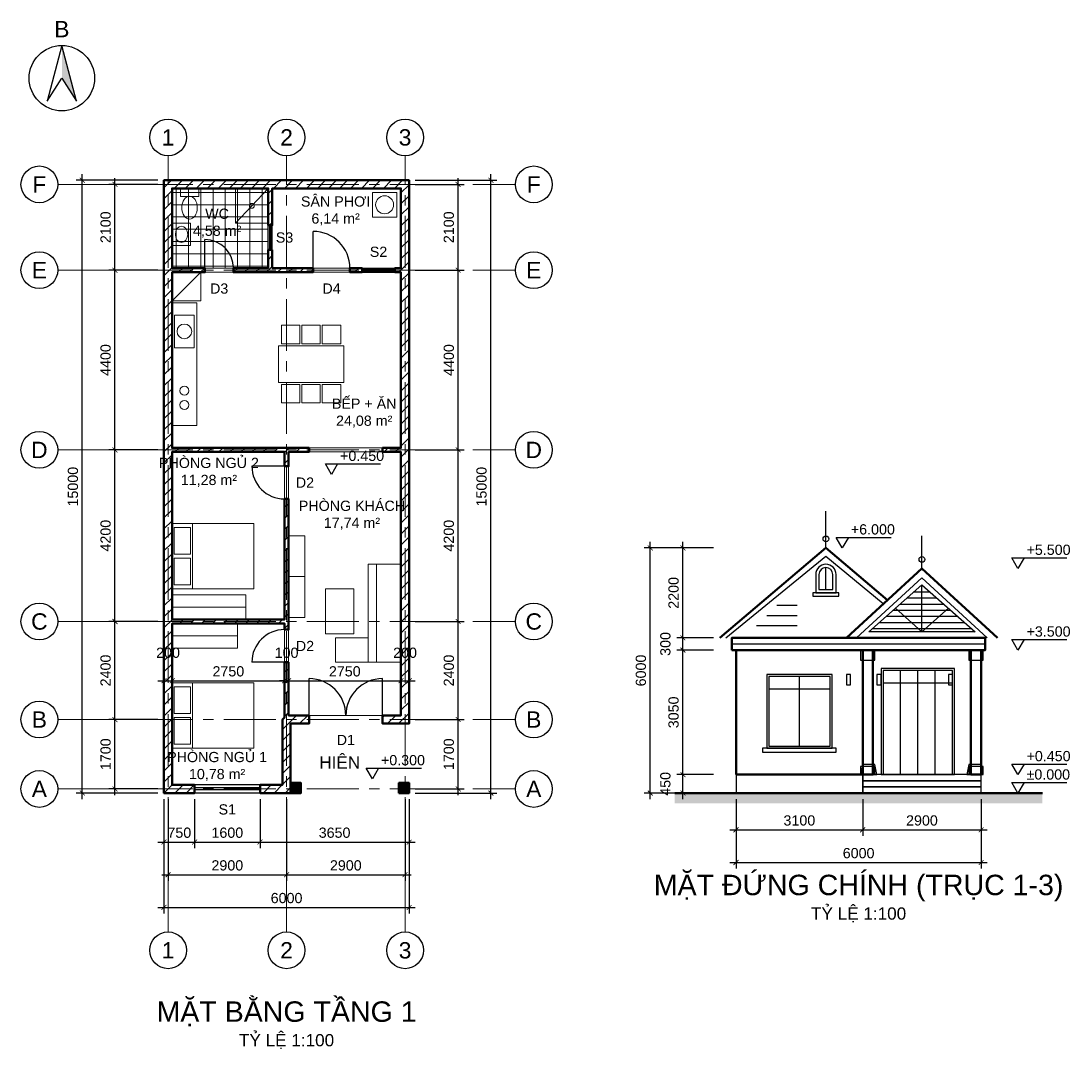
# Model space of a CAD drawing. Header units: millimetres. Extents: x -3500 to 22174, y -6266 to 18900.
import ezdxf
from ezdxf.enums import TextEntityAlignment as Align

# ---------------------------------------------------------------- set-up
doc = ezdxf.new("R2010")
doc.units = ezdxf.units.MM
doc.header["$LTSCALE"] = 40
doc.linetypes.add('CENTER', pattern=[50.8, 31.75, -6.35, 6.35, -6.35])
doc.linetypes.add('HIDDEN', pattern=[9.525, 6.35, -3.175])
for name, color, linetype, lineweight in [('A-ANNO-DIMS', 1, 'Continuous', 18), ('A-ANNO-ROOM', 7, 'Continuous', 25), ('A-ANNO-SYMB', 7, 'Continuous', 25), ('A-ANNO-TEXT', 7, 'Continuous', 18), ('A-DOOR', 3, 'Continuous', 25), ('A-ELEV', 7, 'Continuous', 25), ('A-ELEV-OTLN', 7, 'Continuous', 50), ('A-FLOR-FIXT', 5, 'Continuous', 18), ('A-FLOR-PATT', 8, 'Continuous', 9), ('A-FURN', 8, 'Continuous', 18), ('A-GLAZ', 4, 'Continuous', 25), ('A-OPEN', 8, 'HIDDEN', 18), ('A-SECT-PATT', 8, 'Continuous', 9), ('A-WALL', 7, 'Continuous', 50), ('A-WALL-PATT', 8, 'Continuous', 9), ('S-COLS', 7, 'Continuous', 50), ('S-COLS-PATT', 8, 'Continuous', 9), ('S-GRID', 1, 'CENTER', 18), ('S-GRID-IDEN', 7, 'Continuous', 25)]:
    doc.layers.add(name, color=color, linetype=linetype, lineweight=lineweight)
doc.layers.add('A-AREA', color=30, linetype='Continuous', lineweight=9, plot=False)
doc.styles.add('MCP-ARIAL', font='arial.ttf')
doc.dimstyles.new('MCP-1-100', dxfattribs={"dimscale": 100, "dimtxt": 2.5, "dimasz": 1.2, "dimexe": 1.5, "dimexo": 1.5, "dimgap": 1, "dimtad": 1, "dimdec": 0, "dimdsep": 46, "dimtxsty": 'MCP-ARIAL', "dimblk": 'ARCHTICK', "dimblk1": 'ARCHTICK', "dimblk2": 'ARCHTICK', "dimcen": 0.09, "dimdle": 1.5, "dimclrd": 256, "dimclre": 256, "dimclrt": 256, "dimadec": 0, "dimazin": 0, "dimtfac": 1, "dimtdec": 4, "dimtmove": 2, "dimatfit": 3, "dimfxl": 1, "dimtolj": 1, "dimtzin": 0, "dimarcsym": 0})

# ---------------------------------------------------------------- blocks, each defined once
blk = doc.blocks.new('_ArchTick')
at = {"color": 0, "linetype": 'ByBlock', "const_width": 0.15}
blk.add_lwpolyline([(-0.5, -0.5), (0.5, 0.5)], dxfattribs=at)
blk = doc.blocks.new('*D2')
at = {"layer": 'A-ANNO-DIMS', "lineweight": -2, "transparency": 16777216}
for p, q in [((0, -150), (0, -1350)), ((750, -150), (750, -1350)), ((-150, -1200), (900, -1200))]:
    blk.add_line(p, q, dxfattribs=at)
at = {"layer": 'Defpoints', "color": 0, "transparency": 16777216}
for p in [(0, 0), (750, 0), (750, -1200)]:
    blk.add_point(p, dxfattribs=at)
at = {"layer": 'A-ANNO-DIMS', "lineweight": -2, "transparency": 16777216, "xscale": 120, "yscale": 120, "zscale": 120, "rotation": 180}
blk.add_blockref('_ArchTick', (0, -1200), dxfattribs=at)
at = {"layer": 'A-ANNO-DIMS', "lineweight": -2, "transparency": 16777216, "xscale": 120, "yscale": 120, "zscale": 120}
blk.add_blockref('_ArchTick', (750, -1200), dxfattribs=at)
at = {"layer": 'A-ANNO-DIMS', "transparency": 16777216, "insert": (375, -972), "char_height": 250, "attachment_point": 5, "style": 'MCP-ARIAL'}
blk.add_mtext('\\A1;750', dxfattribs=at)
blk = doc.blocks.new('*D3')
at = {"layer": 'A-ANNO-DIMS', "lineweight": -2, "transparency": 16777216}
for p, q in [((750, -150), (750, -1350)), ((2350, -150), (2350, -1350)), ((600, -1200), (2500, -1200))]:
    blk.add_line(p, q, dxfattribs=at)
at = {"layer": 'Defpoints', "color": 0, "transparency": 16777216}
for p in [(750, 0), (2350, 0), (2350, -1200)]:
    blk.add_point(p, dxfattribs=at)
at = {"layer": 'A-ANNO-DIMS', "lineweight": -2, "transparency": 16777216, "xscale": 120, "yscale": 120, "zscale": 120, "rotation": 180}
blk.add_blockref('_ArchTick', (750, -1200), dxfattribs=at)
at = {"layer": 'A-ANNO-DIMS', "lineweight": -2, "transparency": 16777216, "xscale": 120, "yscale": 120, "zscale": 120}
blk.add_blockref('_ArchTick', (2350, -1200), dxfattribs=at)
at = {"layer": 'A-ANNO-DIMS', "transparency": 16777216, "insert": (1550, -972), "char_height": 250, "attachment_point": 5, "style": 'MCP-ARIAL'}
blk.add_mtext('\\A1;1600', dxfattribs=at)
blk = doc.blocks.new('*D4')
at = {"layer": 'A-ANNO-DIMS', "lineweight": -2, "transparency": 16777216}
for p, q in [((2350, -150), (2350, -1350)), ((6000, -150), (6000, -1350)), ((2200, -1200), (6150, -1200))]:
    blk.add_line(p, q, dxfattribs=at)
at = {"layer": 'Defpoints', "color": 0, "transparency": 16777216}
for p in [(2350, 0), (6000, 0), (6000, -1200)]:
    blk.add_point(p, dxfattribs=at)
at = {"layer": 'A-ANNO-DIMS', "lineweight": -2, "transparency": 16777216, "xscale": 120, "yscale": 120, "zscale": 120, "rotation": 180}
blk.add_blockref('_ArchTick', (2350, -1200), dxfattribs=at)
at = {"layer": 'A-ANNO-DIMS', "lineweight": -2, "transparency": 16777216, "xscale": 120, "yscale": 120, "zscale": 120}
blk.add_blockref('_ArchTick', (6000, -1200), dxfattribs=at)
at = {"layer": 'A-ANNO-DIMS', "transparency": 16777216, "insert": (4175, -972), "char_height": 250, "attachment_point": 5, "style": 'MCP-ARIAL'}
blk.add_mtext('\\A1;3650', dxfattribs=at)
blk = doc.blocks.new('*D5')
at = {"layer": 'A-ANNO-DIMS', "lineweight": -2, "transparency": 16777216}
for p, q in [((100, -150), (100, -2150)), ((3000, -150), (3000, -2150)), ((-50, -2000), (3150, -2000))]:
    blk.add_line(p, q, dxfattribs=at)
at = {"layer": 'Defpoints', "color": 0, "transparency": 16777216}
for p in [(100, 0), (3000, 0), (3000, -2000)]:
    blk.add_point(p, dxfattribs=at)
at = {"layer": 'A-ANNO-DIMS', "lineweight": -2, "transparency": 16777216, "xscale": 120, "yscale": 120, "zscale": 120, "rotation": 180}
blk.add_blockref('_ArchTick', (100, -2000), dxfattribs=at)
at = {"layer": 'A-ANNO-DIMS', "lineweight": -2, "transparency": 16777216, "xscale": 120, "yscale": 120, "zscale": 120}
blk.add_blockref('_ArchTick', (3000, -2000), dxfattribs=at)
at = {"layer": 'A-ANNO-DIMS', "transparency": 16777216, "insert": (1550, -1772), "char_height": 250, "attachment_point": 5, "style": 'MCP-ARIAL'}
blk.add_mtext('\\A1;2900', dxfattribs=at)
blk = doc.blocks.new('*D6')
at = {"layer": 'A-ANNO-DIMS', "lineweight": -2, "transparency": 16777216}
for p, q in [((3000, -150), (3000, -2150)), ((5900, -150), (5900, -2150)), ((2850, -2000), (6050, -2000))]:
    blk.add_line(p, q, dxfattribs=at)
at = {"layer": 'Defpoints', "color": 0, "transparency": 16777216}
for p in [(3000, 0), (5900, 0), (5900, -2000)]:
    blk.add_point(p, dxfattribs=at)
at = {"layer": 'A-ANNO-DIMS', "lineweight": -2, "transparency": 16777216, "xscale": 120, "yscale": 120, "zscale": 120, "rotation": 180}
blk.add_blockref('_ArchTick', (3000, -2000), dxfattribs=at)
at = {"layer": 'A-ANNO-DIMS', "lineweight": -2, "transparency": 16777216, "xscale": 120, "yscale": 120, "zscale": 120}
blk.add_blockref('_ArchTick', (5900, -2000), dxfattribs=at)
at = {"layer": 'A-ANNO-DIMS', "transparency": 16777216, "insert": (4450, -1772), "char_height": 250, "attachment_point": 5, "style": 'MCP-ARIAL'}
blk.add_mtext('\\A1;2900', dxfattribs=at)
blk = doc.blocks.new('*D7')
at = {"layer": 'A-ANNO-DIMS', "lineweight": -2, "transparency": 16777216}
for p, q in [((0, -150), (0, -2950)), ((6000, -150), (6000, -2950)), ((-150, -2800), (6150, -2800))]:
    blk.add_line(p, q, dxfattribs=at)
at = {"layer": 'Defpoints', "color": 0, "transparency": 16777216}
for p in [(0, 0), (6000, 0), (6000, -2800)]:
    blk.add_point(p, dxfattribs=at)
at = {"layer": 'A-ANNO-DIMS', "lineweight": -2, "transparency": 16777216, "xscale": 120, "yscale": 120, "zscale": 120, "rotation": 180}
blk.add_blockref('_ArchTick', (0, -2800), dxfattribs=at)
at = {"layer": 'A-ANNO-DIMS', "lineweight": -2, "transparency": 16777216, "xscale": 120, "yscale": 120, "zscale": 120}
blk.add_blockref('_ArchTick', (6000, -2800), dxfattribs=at)
at = {"layer": 'A-ANNO-DIMS', "transparency": 16777216, "insert": (3000, -2572), "char_height": 250, "attachment_point": 5, "style": 'MCP-ARIAL'}
blk.add_mtext('\\A1;6000', dxfattribs=at)
blk = doc.blocks.new('*D8')
at = {"layer": 'A-ANNO-DIMS', "lineweight": -2, "transparency": 16777216}
for p, q in [((-150, 1800), (-1350, 1800)), ((-1200, -50), (-1200, 1950)), ((-150, 100), (-1350, 100))]:
    blk.add_line(p, q, dxfattribs=at)
at = {"layer": 'Defpoints', "color": 0, "transparency": 16777216}
for p in [(-1200, 1800), (0, 1800), (0, 100)]:
    blk.add_point(p, dxfattribs=at)
at = {"layer": 'A-ANNO-DIMS', "lineweight": -2, "transparency": 16777216, "xscale": 120, "yscale": 120, "zscale": 120}
for p, rotation in [((-1200, 1800), 90), ((-1200, 100), 270)]:
    blk.add_blockref('_ArchTick', p, dxfattribs=dict(at, rotation=rotation))
at = {"layer": 'A-ANNO-DIMS', "transparency": 16777216, "insert": (-1428, 950), "char_height": 250, "attachment_point": 5, "rotation": 90, "style": 'MCP-ARIAL'}
blk.add_mtext('\\A1;1700', dxfattribs=at)
blk = doc.blocks.new('*D9')
at = {"layer": 'A-ANNO-DIMS', "lineweight": -2, "transparency": 16777216}
for p, q in [((-150, 4200), (-1350, 4200)), ((-1200, 1650), (-1200, 4350)), ((-150, 1800), (-1350, 1800))]:
    blk.add_line(p, q, dxfattribs=at)
at = {"layer": 'Defpoints', "color": 0, "transparency": 16777216}
for p in [(-1200, 4200), (0, 4200), (0, 1800)]:
    blk.add_point(p, dxfattribs=at)
at = {"layer": 'A-ANNO-DIMS', "lineweight": -2, "transparency": 16777216, "xscale": 120, "yscale": 120, "zscale": 120}
for p, rotation in [((-1200, 4200), 90), ((-1200, 1800), 270)]:
    blk.add_blockref('_ArchTick', p, dxfattribs=dict(at, rotation=rotation))
at = {"layer": 'A-ANNO-DIMS', "transparency": 16777216, "insert": (-1428, 3000), "char_height": 250, "attachment_point": 5, "rotation": 90, "style": 'MCP-ARIAL'}
blk.add_mtext('\\A1;2400', dxfattribs=at)
blk = doc.blocks.new('*D10')
at = {"layer": 'A-ANNO-DIMS', "lineweight": -2, "transparency": 16777216}
for p, q in [((-1200, 4050), (-1200, 8550)), ((-150, 8400), (-1350, 8400)), ((-150, 4200), (-1350, 4200))]:
    blk.add_line(p, q, dxfattribs=at)
at = {"layer": 'Defpoints', "color": 0, "transparency": 16777216}
for p in [(-1200, 8400), (0, 8400), (0, 4200)]:
    blk.add_point(p, dxfattribs=at)
at = {"layer": 'A-ANNO-DIMS', "lineweight": -2, "transparency": 16777216, "xscale": 120, "yscale": 120, "zscale": 120}
for p, rotation in [((-1200, 8400), 90), ((-1200, 4200), 270)]:
    blk.add_blockref('_ArchTick', p, dxfattribs=dict(at, rotation=rotation))
at = {"layer": 'A-ANNO-DIMS', "transparency": 16777216, "insert": (-1428, 6300), "char_height": 250, "attachment_point": 5, "rotation": 90, "style": 'MCP-ARIAL'}
blk.add_mtext('\\A1;4200', dxfattribs=at)
blk = doc.blocks.new('*D11')
at = {"layer": 'A-ANNO-DIMS', "lineweight": -2, "transparency": 16777216}
for p, q in [((-1200, 8250), (-1200, 12950)), ((-150, 12800), (-1350, 12800)), ((-150, 8400), (-1350, 8400))]:
    blk.add_line(p, q, dxfattribs=at)
at = {"layer": 'Defpoints', "color": 0, "transparency": 16777216}
for p in [(-1200, 12800), (0, 12800), (0, 8400)]:
    blk.add_point(p, dxfattribs=at)
at = {"layer": 'A-ANNO-DIMS', "lineweight": -2, "transparency": 16777216, "xscale": 120, "yscale": 120, "zscale": 120}
for p, rotation in [((-1200, 12800), 90), ((-1200, 8400), 270)]:
    blk.add_blockref('_ArchTick', p, dxfattribs=dict(at, rotation=rotation))
at = {"layer": 'A-ANNO-DIMS', "transparency": 16777216, "insert": (-1428, 10600), "char_height": 250, "attachment_point": 5, "rotation": 90, "style": 'MCP-ARIAL'}
blk.add_mtext('\\A1;4400', dxfattribs=at)
blk = doc.blocks.new('*D12')
at = {"layer": 'A-ANNO-DIMS', "lineweight": -2, "transparency": 16777216}
for p, q in [((-150, 14900), (-1350, 14900)), ((-1200, 12650), (-1200, 15050)), ((-150, 12800), (-1350, 12800))]:
    blk.add_line(p, q, dxfattribs=at)
at = {"layer": 'Defpoints', "color": 0, "transparency": 16777216}
for p in [(-1200, 14900), (0, 14900), (0, 12800)]:
    blk.add_point(p, dxfattribs=at)
at = {"layer": 'A-ANNO-DIMS', "lineweight": -2, "transparency": 16777216, "xscale": 120, "yscale": 120, "zscale": 120}
for p, rotation in [((-1200, 14900), 90), ((-1200, 12800), 270)]:
    blk.add_blockref('_ArchTick', p, dxfattribs=dict(at, rotation=rotation))
at = {"layer": 'A-ANNO-DIMS', "transparency": 16777216, "insert": (-1428, 13850), "char_height": 250, "attachment_point": 5, "rotation": 90, "style": 'MCP-ARIAL'}
blk.add_mtext('\\A1;2100', dxfattribs=at)
blk = doc.blocks.new('*D13')
at = {"layer": 'A-ANNO-DIMS', "lineweight": -2, "transparency": 16777216}
for p, q in [((-2000, -150), (-2000, 15150)), ((-150, 15000), (-2150, 15000)), ((-150, 0), (-2150, 0))]:
    blk.add_line(p, q, dxfattribs=at)
at = {"layer": 'Defpoints', "color": 0, "transparency": 16777216}
for p in [(-2000, 15000), (0, 15000), (0, 0)]:
    blk.add_point(p, dxfattribs=at)
at = {"layer": 'A-ANNO-DIMS', "lineweight": -2, "transparency": 16777216, "xscale": 120, "yscale": 120, "zscale": 120}
for p, rotation in [((-2000, 15000), 90), ((-2000, 0), 270)]:
    blk.add_blockref('_ArchTick', p, dxfattribs=dict(at, rotation=rotation))
at = {"layer": 'A-ANNO-DIMS', "transparency": 16777216, "insert": (-2228, 7500), "char_height": 250, "attachment_point": 5, "rotation": 90, "style": 'MCP-ARIAL'}
blk.add_mtext('\\A1;15000', dxfattribs=at)
blk = doc.blocks.new('*D14')
at = {"layer": 'A-ANNO-DIMS', "lineweight": -2, "transparency": 16777216}
for p, q in [((6150, 1800), (7350, 1800)), ((7200, -50), (7200, 1950)), ((6150, 100), (7350, 100))]:
    blk.add_line(p, q, dxfattribs=at)
at = {"layer": 'Defpoints', "color": 0, "transparency": 16777216}
for p in [(6000, 1800), (7200, 1800), (6000, 100)]:
    blk.add_point(p, dxfattribs=at)
at = {"layer": 'A-ANNO-DIMS', "lineweight": -2, "transparency": 16777216, "xscale": 120, "yscale": 120, "zscale": 120}
for p, rotation in [((7200, 1800), 90), ((7200, 100), 270)]:
    blk.add_blockref('_ArchTick', p, dxfattribs=dict(at, rotation=rotation))
at = {"layer": 'A-ANNO-DIMS', "transparency": 16777216, "insert": (6972, 950), "char_height": 250, "attachment_point": 5, "rotation": 90, "style": 'MCP-ARIAL'}
blk.add_mtext('\\A1;1700', dxfattribs=at)
blk = doc.blocks.new('*D15')
at = {"layer": 'A-ANNO-DIMS', "lineweight": -2, "transparency": 16777216}
for p, q in [((6150, 4200), (7350, 4200)), ((7200, 1650), (7200, 4350)), ((6150, 1800), (7350, 1800))]:
    blk.add_line(p, q, dxfattribs=at)
at = {"layer": 'Defpoints', "color": 0, "transparency": 16777216}
for p in [(6000, 4200), (7200, 4200), (6000, 1800)]:
    blk.add_point(p, dxfattribs=at)
at = {"layer": 'A-ANNO-DIMS', "lineweight": -2, "transparency": 16777216, "xscale": 120, "yscale": 120, "zscale": 120}
for p, rotation in [((7200, 4200), 90), ((7200, 1800), 270)]:
    blk.add_blockref('_ArchTick', p, dxfattribs=dict(at, rotation=rotation))
at = {"layer": 'A-ANNO-DIMS', "transparency": 16777216, "insert": (6972, 3000), "char_height": 250, "attachment_point": 5, "rotation": 90, "style": 'MCP-ARIAL'}
blk.add_mtext('\\A1;2400', dxfattribs=at)
blk = doc.blocks.new('*D16')
at = {"layer": 'A-ANNO-DIMS', "lineweight": -2, "transparency": 16777216}
for p, q in [((7200, 4050), (7200, 8550)), ((6150, 8400), (7350, 8400)), ((6150, 4200), (7350, 4200))]:
    blk.add_line(p, q, dxfattribs=at)
at = {"layer": 'Defpoints', "color": 0, "transparency": 16777216}
for p in [(6000, 8400), (7200, 8400), (6000, 4200)]:
    blk.add_point(p, dxfattribs=at)
at = {"layer": 'A-ANNO-DIMS', "lineweight": -2, "transparency": 16777216, "xscale": 120, "yscale": 120, "zscale": 120}
for p, rotation in [((7200, 8400), 90), ((7200, 4200), 270)]:
    blk.add_blockref('_ArchTick', p, dxfattribs=dict(at, rotation=rotation))
at = {"layer": 'A-ANNO-DIMS', "transparency": 16777216, "insert": (6972, 6300), "char_height": 250, "attachment_point": 5, "rotation": 90, "style": 'MCP-ARIAL'}
blk.add_mtext('\\A1;4200', dxfattribs=at)
blk = doc.blocks.new('*D17')
at = {"layer": 'A-ANNO-DIMS', "lineweight": -2, "transparency": 16777216}
for p, q in [((7200, 8250), (7200, 12950)), ((6150, 12800), (7350, 12800)), ((6150, 8400), (7350, 8400))]:
    blk.add_line(p, q, dxfattribs=at)
at = {"layer": 'Defpoints', "color": 0, "transparency": 16777216}
for p in [(6000, 12800), (7200, 12800), (6000, 8400)]:
    blk.add_point(p, dxfattribs=at)
at = {"layer": 'A-ANNO-DIMS', "lineweight": -2, "transparency": 16777216, "xscale": 120, "yscale": 120, "zscale": 120}
for p, rotation in [((7200, 12800), 90), ((7200, 8400), 270)]:
    blk.add_blockref('_ArchTick', p, dxfattribs=dict(at, rotation=rotation))
at = {"layer": 'A-ANNO-DIMS', "transparency": 16777216, "insert": (6972, 10600), "char_height": 250, "attachment_point": 5, "rotation": 90, "style": 'MCP-ARIAL'}
blk.add_mtext('\\A1;4400', dxfattribs=at)
blk = doc.blocks.new('*D18')
at = {"layer": 'A-ANNO-DIMS', "lineweight": -2, "transparency": 16777216}
for p, q in [((6150, 14900), (7350, 14900)), ((7200, 12650), (7200, 15050)), ((6150, 12800), (7350, 12800))]:
    blk.add_line(p, q, dxfattribs=at)
at = {"layer": 'Defpoints', "color": 0, "transparency": 16777216}
for p in [(6000, 14900), (7200, 14900), (6000, 12800)]:
    blk.add_point(p, dxfattribs=at)
at = {"layer": 'A-ANNO-DIMS', "lineweight": -2, "transparency": 16777216, "xscale": 120, "yscale": 120, "zscale": 120}
for p, rotation in [((7200, 14900), 90), ((7200, 12800), 270)]:
    blk.add_blockref('_ArchTick', p, dxfattribs=dict(at, rotation=rotation))
at = {"layer": 'A-ANNO-DIMS', "transparency": 16777216, "insert": (6972, 13850), "char_height": 250, "attachment_point": 5, "rotation": 90, "style": 'MCP-ARIAL'}
blk.add_mtext('\\A1;2100', dxfattribs=at)
blk = doc.blocks.new('*D19')
at = {"layer": 'A-ANNO-DIMS', "lineweight": -2, "transparency": 16777216}
for p, q in [((8000, -150), (8000, 15150)), ((6150, 15000), (8150, 15000)), ((6150, 0), (8150, 0))]:
    blk.add_line(p, q, dxfattribs=at)
at = {"layer": 'Defpoints', "color": 0, "transparency": 16777216}
for p in [(6000, 15000), (8000, 15000), (6000, 0)]:
    blk.add_point(p, dxfattribs=at)
at = {"layer": 'A-ANNO-DIMS', "lineweight": -2, "transparency": 16777216, "xscale": 120, "yscale": 120, "zscale": 120}
for p, rotation in [((8000, 15000), 90), ((8000, 0), 270)]:
    blk.add_blockref('_ArchTick', p, dxfattribs=dict(at, rotation=rotation))
at = {"layer": 'A-ANNO-DIMS', "transparency": 16777216, "insert": (7772, 7500), "char_height": 250, "attachment_point": 5, "rotation": 90, "style": 'MCP-ARIAL'}
blk.add_mtext('\\A1;15000', dxfattribs=at)
blk = doc.blocks.new('*D20')
at = {"layer": 'A-ANNO-DIMS', "lineweight": -2, "transparency": 16777216}
blk.add_line((-150, 2750), (350, 2750), dxfattribs=at)
at = {"layer": 'Defpoints', "color": 0, "transparency": 16777216}
for p in [(0, 2750), (200, 2750), (200, 2750)]:
    blk.add_point(p, dxfattribs=at)
at = {"layer": 'A-ANNO-DIMS', "lineweight": -2, "transparency": 16777216, "xscale": 120, "yscale": 120, "zscale": 120, "rotation": 180}
blk.add_blockref('_ArchTick', (0, 2750), dxfattribs=at)
at = {"layer": 'A-ANNO-DIMS', "lineweight": -2, "transparency": 16777216, "xscale": 120, "yscale": 120, "zscale": 120}
blk.add_blockref('_ArchTick', (200, 2750), dxfattribs=at)
at = {"layer": 'A-ANNO-DIMS', "transparency": 16777216, "insert": (100, 3433), "char_height": 250, "attachment_point": 5, "style": 'MCP-ARIAL'}
blk.add_mtext('\\A1;200', dxfattribs=at)
blk = doc.blocks.new('*D21')
at = {"layer": 'A-ANNO-DIMS', "lineweight": -2, "transparency": 16777216}
blk.add_line((50, 2750), (3100, 2750), dxfattribs=at)
at = {"layer": 'Defpoints', "color": 0, "transparency": 16777216}
for p in [(200, 2750), (2950, 2750), (2950, 2750)]:
    blk.add_point(p, dxfattribs=at)
at = {"layer": 'A-ANNO-DIMS', "lineweight": -2, "transparency": 16777216, "xscale": 120, "yscale": 120, "zscale": 120, "rotation": 180}
blk.add_blockref('_ArchTick', (200, 2750), dxfattribs=at)
at = {"layer": 'A-ANNO-DIMS', "lineweight": -2, "transparency": 16777216, "xscale": 120, "yscale": 120, "zscale": 120}
blk.add_blockref('_ArchTick', (2950, 2750), dxfattribs=at)
at = {"layer": 'A-ANNO-DIMS', "transparency": 16777216, "insert": (1575, 2978), "char_height": 250, "attachment_point": 5, "style": 'MCP-ARIAL'}
blk.add_mtext('\\A1;2750', dxfattribs=at)
blk = doc.blocks.new('*D22')
at = {"layer": 'A-ANNO-DIMS', "lineweight": -2, "transparency": 16777216}
for p, q in [((2950, 2750), (2830, 2750)), ((2950, 2750), (3050, 2750)), ((3050, 2750), (3170, 2750))]:
    blk.add_line(p, q, dxfattribs=at)
at = {"layer": 'Defpoints', "color": 0, "transparency": 16777216}
for p in [(2950, 2750), (3050, 2750), (3050, 2750)]:
    blk.add_point(p, dxfattribs=at)
at = {"layer": 'A-ANNO-DIMS', "lineweight": -2, "transparency": 16777216, "xscale": 120, "yscale": 120, "zscale": 120}
blk.add_blockref('_ArchTick', (2950, 2750), dxfattribs=at)
at = {"layer": 'A-ANNO-DIMS', "lineweight": -2, "transparency": 16777216, "xscale": 120, "yscale": 120, "zscale": 120, "rotation": 180}
blk.add_blockref('_ArchTick', (3050, 2750), dxfattribs=at)
at = {"layer": 'A-ANNO-DIMS', "transparency": 16777216, "insert": (3000, 3433), "char_height": 250, "attachment_point": 5, "style": 'MCP-ARIAL'}
blk.add_mtext('\\A1;100', dxfattribs=at)
blk = doc.blocks.new('*D23')
at = {"layer": 'A-ANNO-DIMS', "lineweight": -2, "transparency": 16777216}
blk.add_line((2900, 2750), (5950, 2750), dxfattribs=at)
at = {"layer": 'Defpoints', "color": 0, "transparency": 16777216}
for p in [(3050, 2750), (5800, 2750), (5800, 2750)]:
    blk.add_point(p, dxfattribs=at)
at = {"layer": 'A-ANNO-DIMS', "lineweight": -2, "transparency": 16777216, "xscale": 120, "yscale": 120, "zscale": 120, "rotation": 180}
blk.add_blockref('_ArchTick', (3050, 2750), dxfattribs=at)
at = {"layer": 'A-ANNO-DIMS', "lineweight": -2, "transparency": 16777216, "xscale": 120, "yscale": 120, "zscale": 120}
blk.add_blockref('_ArchTick', (5800, 2750), dxfattribs=at)
at = {"layer": 'A-ANNO-DIMS', "transparency": 16777216, "insert": (4425, 2978), "char_height": 250, "attachment_point": 5, "style": 'MCP-ARIAL'}
blk.add_mtext('\\A1;2750', dxfattribs=at)
blk = doc.blocks.new('*D24')
at = {"layer": 'A-ANNO-DIMS', "lineweight": -2, "transparency": 16777216}
blk.add_line((5650, 2750), (6150, 2750), dxfattribs=at)
at = {"layer": 'Defpoints', "color": 0, "transparency": 16777216}
for p in [(5800, 2750), (6000, 2750), (6000, 2750)]:
    blk.add_point(p, dxfattribs=at)
at = {"layer": 'A-ANNO-DIMS', "lineweight": -2, "transparency": 16777216, "xscale": 120, "yscale": 120, "zscale": 120, "rotation": 180}
blk.add_blockref('_ArchTick', (5800, 2750), dxfattribs=at)
at = {"layer": 'A-ANNO-DIMS', "lineweight": -2, "transparency": 16777216, "xscale": 120, "yscale": 120, "zscale": 120}
blk.add_blockref('_ArchTick', (6000, 2750), dxfattribs=at)
at = {"layer": 'A-ANNO-DIMS', "transparency": 16777216, "insert": (5900, 3433), "char_height": 250, "attachment_point": 5, "style": 'MCP-ARIAL'}
blk.add_mtext('\\A1;200', dxfattribs=at)
blk = doc.blocks.new('*D25')
at = {"layer": 'A-ANNO-DIMS', "lineweight": -2, "transparency": 16777216}
for p, q in [((12700, -150), (12700, 600)), ((13450, 450), (12550, 450)), ((13450, 0), (12550, 0))]:
    blk.add_line(p, q, dxfattribs=at)
at = {"layer": 'Defpoints', "color": 0, "transparency": 16777216}
for p in [(12700, 450), (13600, 450), (13600, 0)]:
    blk.add_point(p, dxfattribs=at)
at = {"layer": 'A-ANNO-DIMS', "lineweight": -2, "transparency": 16777216, "xscale": 120, "yscale": 120, "zscale": 120}
for p, rotation in [((12700, 450), 90), ((12700, 0), 270)]:
    blk.add_blockref('_ArchTick', p, dxfattribs=dict(at, rotation=rotation))
at = {"layer": 'A-ANNO-DIMS', "transparency": 16777216, "insert": (12272, 225), "char_height": 250, "attachment_point": 5, "rotation": 90, "style": 'MCP-ARIAL'}
blk.add_mtext('\\A1;450', dxfattribs=at)
blk = doc.blocks.new('*D26')
at = {"layer": 'A-ANNO-DIMS', "lineweight": -2, "transparency": 16777216}
for p, q in [((12700, 300), (12700, 3650)), ((13450, 3500), (12550, 3500)), ((13450, 450), (12550, 450))]:
    blk.add_line(p, q, dxfattribs=at)
at = {"layer": 'Defpoints', "color": 0, "transparency": 16777216}
for p in [(12700, 3500), (13600, 3500), (13600, 450)]:
    blk.add_point(p, dxfattribs=at)
at = {"layer": 'A-ANNO-DIMS', "lineweight": -2, "transparency": 16777216, "xscale": 120, "yscale": 120, "zscale": 120}
for p, rotation in [((12700, 3500), 90), ((12700, 450), 270)]:
    blk.add_blockref('_ArchTick', p, dxfattribs=dict(at, rotation=rotation))
at = {"layer": 'A-ANNO-DIMS', "transparency": 16777216, "insert": (12472, 1975), "char_height": 250, "attachment_point": 5, "rotation": 90, "style": 'MCP-ARIAL'}
blk.add_mtext('\\A1;3050', dxfattribs=at)
blk = doc.blocks.new('*D27')
at = {"layer": 'A-ANNO-DIMS', "lineweight": -2, "transparency": 16777216}
for p, q in [((12700, 3350), (12700, 3950)), ((13450, 3800), (12550, 3800)), ((13450, 3500), (12550, 3500))]:
    blk.add_line(p, q, dxfattribs=at)
at = {"layer": 'Defpoints', "color": 0, "transparency": 16777216}
for p in [(12700, 3800), (13600, 3800), (13600, 3500)]:
    blk.add_point(p, dxfattribs=at)
at = {"layer": 'A-ANNO-DIMS', "lineweight": -2, "transparency": 16777216, "xscale": 120, "yscale": 120, "zscale": 120}
for p, rotation in [((12700, 3800), 90), ((12700, 3500), 270)]:
    blk.add_blockref('_ArchTick', p, dxfattribs=dict(at, rotation=rotation))
at = {"layer": 'A-ANNO-DIMS', "transparency": 16777216, "insert": (12272, 3650), "char_height": 250, "attachment_point": 5, "rotation": 90, "style": 'MCP-ARIAL'}
blk.add_mtext('\\A1;300', dxfattribs=at)
blk = doc.blocks.new('*D28')
at = {"layer": 'A-ANNO-DIMS', "lineweight": -2, "transparency": 16777216}
for p, q in [((13450, 6000), (12550, 6000)), ((12700, 3650), (12700, 6150)), ((13450, 3800), (12550, 3800))]:
    blk.add_line(p, q, dxfattribs=at)
at = {"layer": 'Defpoints', "color": 0, "transparency": 16777216}
for p in [(12700, 6000), (13600, 6000), (13600, 3800)]:
    blk.add_point(p, dxfattribs=at)
at = {"layer": 'A-ANNO-DIMS', "lineweight": -2, "transparency": 16777216, "xscale": 120, "yscale": 120, "zscale": 120}
for p, rotation in [((12700, 6000), 90), ((12700, 3800), 270)]:
    blk.add_blockref('_ArchTick', p, dxfattribs=dict(at, rotation=rotation))
at = {"layer": 'A-ANNO-DIMS', "transparency": 16777216, "insert": (12472, 4900), "char_height": 250, "attachment_point": 5, "rotation": 90, "style": 'MCP-ARIAL'}
blk.add_mtext('\\A1;2200', dxfattribs=at)
blk = doc.blocks.new('*D29')
at = {"layer": 'A-ANNO-DIMS', "lineweight": -2, "transparency": 16777216}
for p, q in [((13450, 6000), (11750, 6000)), ((11900, -150), (11900, 6150)), ((13450, 0), (11750, 0))]:
    blk.add_line(p, q, dxfattribs=at)
at = {"layer": 'Defpoints', "color": 0, "transparency": 16777216}
for p in [(11900, 6000), (13600, 6000), (13600, 0)]:
    blk.add_point(p, dxfattribs=at)
at = {"layer": 'A-ANNO-DIMS', "lineweight": -2, "transparency": 16777216, "xscale": 120, "yscale": 120, "zscale": 120}
for p, rotation in [((11900, 6000), 90), ((11900, 0), 270)]:
    blk.add_blockref('_ArchTick', p, dxfattribs=dict(at, rotation=rotation))
at = {"layer": 'A-ANNO-DIMS', "transparency": 16777216, "insert": (11672, 3000), "char_height": 250, "attachment_point": 5, "rotation": 90, "style": 'MCP-ARIAL'}
blk.add_mtext('\\A1;6000', dxfattribs=at)
blk = doc.blocks.new('*D30')
at = {"layer": 'A-ANNO-DIMS', "lineweight": -2, "transparency": 16777216}
for p, q in [((14000, -150), (14000, -1050)), ((17100, -150), (17100, -1050)), ((13850, -900), (17250, -900))]:
    blk.add_line(p, q, dxfattribs=at)
at = {"layer": 'Defpoints', "color": 0, "transparency": 16777216}
for p in [(14000, 0), (17100, 0), (17100, -900)]:
    blk.add_point(p, dxfattribs=at)
at = {"layer": 'A-ANNO-DIMS', "lineweight": -2, "transparency": 16777216, "xscale": 120, "yscale": 120, "zscale": 120, "rotation": 180}
blk.add_blockref('_ArchTick', (14000, -900), dxfattribs=at)
at = {"layer": 'A-ANNO-DIMS', "lineweight": -2, "transparency": 16777216, "xscale": 120, "yscale": 120, "zscale": 120}
blk.add_blockref('_ArchTick', (17100, -900), dxfattribs=at)
at = {"layer": 'A-ANNO-DIMS', "transparency": 16777216, "insert": (15550, -672), "char_height": 250, "attachment_point": 5, "style": 'MCP-ARIAL'}
blk.add_mtext('\\A1;3100', dxfattribs=at)
blk = doc.blocks.new('*D31')
at = {"layer": 'A-ANNO-DIMS', "lineweight": -2, "transparency": 16777216}
for p, q in [((17100, -150), (17100, -1050)), ((20000, -150), (20000, -1050)), ((16950, -900), (20150, -900))]:
    blk.add_line(p, q, dxfattribs=at)
at = {"layer": 'Defpoints', "color": 0, "transparency": 16777216}
for p in [(17100, 0), (20000, 0), (20000, -900)]:
    blk.add_point(p, dxfattribs=at)
at = {"layer": 'A-ANNO-DIMS', "lineweight": -2, "transparency": 16777216, "xscale": 120, "yscale": 120, "zscale": 120, "rotation": 180}
blk.add_blockref('_ArchTick', (17100, -900), dxfattribs=at)
at = {"layer": 'A-ANNO-DIMS', "lineweight": -2, "transparency": 16777216, "xscale": 120, "yscale": 120, "zscale": 120}
blk.add_blockref('_ArchTick', (20000, -900), dxfattribs=at)
at = {"layer": 'A-ANNO-DIMS', "transparency": 16777216, "insert": (18550, -672), "char_height": 250, "attachment_point": 5, "style": 'MCP-ARIAL'}
blk.add_mtext('\\A1;2900', dxfattribs=at)
blk = doc.blocks.new('*D32')
at = {"layer": 'A-ANNO-DIMS', "lineweight": -2, "transparency": 16777216}
for p, q in [((14000, -150), (14000, -1850)), ((20000, -150), (20000, -1850)), ((13850, -1700), (20150, -1700))]:
    blk.add_line(p, q, dxfattribs=at)
at = {"layer": 'Defpoints', "color": 0, "transparency": 16777216}
for p in [(14000, 0), (20000, 0), (20000, -1700)]:
    blk.add_point(p, dxfattribs=at)
at = {"layer": 'A-ANNO-DIMS', "lineweight": -2, "transparency": 16777216, "xscale": 120, "yscale": 120, "zscale": 120, "rotation": 180}
blk.add_blockref('_ArchTick', (14000, -1700), dxfattribs=at)
at = {"layer": 'A-ANNO-DIMS', "lineweight": -2, "transparency": 16777216, "xscale": 120, "yscale": 120, "zscale": 120}
blk.add_blockref('_ArchTick', (20000, -1700), dxfattribs=at)
at = {"layer": 'A-ANNO-DIMS', "transparency": 16777216, "insert": (17000, -1472), "char_height": 250, "attachment_point": 5, "style": 'MCP-ARIAL'}
blk.add_mtext('\\A1;6000', dxfattribs=at)

msp = doc.modelspace()

# ---------------------------------------------------------------- hatches: boundary and pattern name
at = {"layer": 'A-ANNO-SYMB'}
msp.add_hatch(color=256, dxfattribs=at).paths.add_polyline_path([(-2500, 18300), (-2500, 17500), (-2140, 16940)], flags=16)
at = {"layer": 'A-ELEV'}
h = msp.add_hatch(dxfattribs=at)
h.set_pattern_fill('LINE', color=256, scale=47, style=0)
h.paths.add_polyline_path([(17250, 3950), (18550, 5100), (19850, 3950)], flags=16)
at = {"layer": 'A-FLOR-PATT'}
h = msp.add_hatch(dxfattribs=at)
h.set_pattern_fill('NET', color=256, scale=94.5, style=0)
h.paths.add_polyline_path([(200, 14800), (2550, 14800), (2550, 12850), (200, 12850)], flags=16)
at = {"layer": 'A-SECT-PATT'}
h = msp.add_hatch(dxfattribs=at)
h.set_pattern_fill('EARTH', color=256, scale=15, style=0)
h.paths.add_polyline_path([(12500, 0), (21500, 0), (21500, -250), (12500, -250)], flags=16)
at = {"layer": 'A-WALL-PATT'}
h = msp.add_hatch(dxfattribs=at)
h.set_pattern_fill('ANSI31', color=256, scale=60, style=0)
h.paths.add_polyline_path([(3050, 3200), (2950, 3200), (2950, 1850), (2900, 1800), (2900, 200), (2350, 200), (2350, 0), (3100, 0), (3100, 1700), (3550, 1700), (3550, 1900), (3050, 1900)], flags=16)
h.paths.add_polyline_path([(4850, 12750), (4850, 12850), (4550, 12850), (4550, 12750)], flags=16)
h.paths.add_polyline_path([(2650, 13300), (2550, 13300), (2550, 12850), (1700, 12850), (1700, 12750), (3650, 12750), (3650, 12850), (2650, 12850)], flags=16)
h.paths.add_polyline_path([(2550, 13900), (2650, 13900), (2650, 14800), (5800, 14800), (5800, 12850), (5650, 12850), (5650, 12750), (5800, 12750), (5800, 8450), (5350, 8450), (5350, 8350), (5800, 8350), (5800, 1900), (5350, 1900), (5350, 1700), (6000, 1700), (6000, 15000), (0, 15000), (0, 0), (750, 0), (750, 200), (200, 200), (200, 4150), (2950, 4150), (2950, 4000), (3050, 4000), (3050, 7200), (2950, 7200), (2950, 4250), (200, 4250), (200, 8350), (2950, 8350), (2950, 8000), (3050, 8000), (3050, 8350), (3550, 8350), (3550, 8450), (200, 8450), (200, 12750), (1000, 12750), (1000, 12850), (200, 12850), (200, 14800), (2550, 14800)], flags=16)
at = {"layer": 'S-COLS-PATT'}
for points in [[(3100, 0), (3350, 0), (3350, 250), (3100, 250)], [(5750, 0), (6000, 0), (6000, 250), (5750, 250)]]:
    msp.add_hatch(color=256, dxfattribs=at).paths.add_polyline_path(points, flags=16)

# ---------------------------------------------------------------- linework, layer by layer
at = {"layer": 'A-ANNO-SYMB'}
for p, q in [((3950, 8055), (5300, 8055)), ((16450, 6255), (17800, 6255)), ((20750, 5755), (22100, 5755)), ((20750, 3755), (22100, 3755)), ((4950, 605), (6300, 605)), ((20750, 705), (22100, 705)), ((20750, 255), (22100, 255))]:
    msp.add_line(p, q, dxfattribs=at)
for points in [[(-2500, 18300), (-2860, 16940), (-2500, 17500), (-2140, 16940)], [(4100, 7800), (3950, 8055), (4250, 8055)], [(16600, 6000), (16450, 6255), (16750, 6255)], [(20900, 5500), (20750, 5755), (21050, 5755)], [(20900, 3500), (20750, 3755), (21050, 3755)], [(5100, 350), (4950, 605), (5250, 605)], [(20900, 450), (20750, 705), (21050, 705)], [(20900, 0), (20750, 255), (21050, 255)]]:
    msp.add_lwpolyline(points, close=True, dxfattribs=at)
msp.add_circle((-2500, 17500), 800, dxfattribs=at)
at = {"layer": 'A-AREA'}
for points in [[(200, 14800), (2550, 14800), (2550, 12850), (200, 12850)], [(5800, 14800), (5800, 12850), (2650, 12850), (2650, 14800)], [(5800, 12750), (5800, 8450), (200, 8450), (200, 12750)], [(2950, 8350), (2950, 4250), (200, 4250), (200, 8350)], [(5800, 1900), (3050, 1900), (3050, 8350), (5800, 8350)], [(200, 200), (200, 4150), (2950, 4150), (2950, 1850), (2900, 1800), (2900, 200)]]:
    msp.add_lwpolyline(points, close=True, dxfattribs=at)
at = {"layer": 'A-DOOR'}
for p, q in [((3650, 12850), (3650, 13750)), ((1000, 12850), (1000, 13550)), ((2950, 8000), (2150, 8000)), ((2950, 3200), (2150, 3200)), ((3550, 1900), (3550, 2800)), ((5350, 1900), (5350, 2800))]:
    msp.add_line(p, q, dxfattribs=at)
for centre, radius, start, end in [((3650, 12850), 900, 0, 90), ((1000, 12850), 700, 360, 90), ((2950, 8000), 800, 180, 270), ((2950, 3200), 800, 90, 180), ((3550, 1900), 900, 0, 90), ((5350, 1900), 900, 90, 180)]:
    msp.add_arc(centre, radius, start, end, dxfattribs=at)
at = {"layer": 'A-ELEV'}
for p, q in [((16200, 6000), (16200, 6900)), ((18550, 5500), (18550, 6300)), ((16200, 4980), (16200, 5520)), ((18550, 3950), (18550, 5100)), ((15000, 4600), (15500, 4600)), ((18550, 3950), (17900, 4525)), ((18550, 3950), (19200, 4525)), ((14750, 4350), (15500, 4350)), ((14500, 4100), (15500, 4100)), ((13900, 3650), (20100, 3650)), ((15550, 1150), (15550, 2850)), ((18025, 450), (18025, 3000)), ((18450, 450), (18450, 3000)), ((18875, 450), (18875, 3000)), ((17600, 2700), (19300, 2700)), ((14800, 2550), (16300, 2550))]:
    msp.add_line(p, q, dxfattribs=at)
for points in [[(13750, 3800), (16200, 5800), (17600, 4640)], [(16950, 3800), (18550, 5270), (20150, 3800)]]:
    msp.add_lwpolyline(points, dxfattribs=at)
for points in [[(15950, 4900), (16450, 4900), (16450, 5350, 1), (15950, 5350)], [(16030, 4980), (16370, 4980), (16370, 5350, 1), (16030, 5350)]]:
    msp.add_lwpolyline(points, format="xyb", close=True, dxfattribs=at)
for points in [[(15880, 4820), (16520, 4820), (16520, 4900), (15880, 4900)], [(17250, 3950), (18550, 5100), (19850, 3950)], [(17050, 3250), (17400, 3250), (17400, 3500), (17050, 3500)], [(19700, 3250), (20050, 3250), (20050, 3500), (19700, 3500)], [(14750, 1100), (16350, 1100), (16350, 2900), (14750, 2900)], [(14800, 1150), (16300, 1150), (16300, 2850), (14800, 2850)], [(16700, 2650), (16800, 2650), (16800, 2900), (16700, 2900)], [(17450, 2650), (17550, 2650), (17550, 2900), (17450, 2900)], [(17550, 450), (19350, 450), (19350, 3050), (17550, 3050)], [(17600, 450), (19300, 450), (19300, 3000), (17600, 3000)], [(19200, 2650), (19300, 2650), (19300, 2900), (19200, 2900)], [(14650, 1000), (16450, 1000), (16450, 1100), (14650, 1100)], [(17050, 450), (17450, 450), (17400, 700), (17100, 700)], [(17050, 450), (17400, 450), (17400, 650), (17050, 650)], [(19650, 450), (20050, 450), (20000, 700), (19700, 700)], [(19700, 450), (20050, 450), (20050, 650), (19700, 650)], [(14000, 0), (17100, 0), (17100, 450), (14000, 450)], [(17100, 300), (20000, 300), (20000, 450), (17100, 450)], [(17100, 150), (20000, 150), (20000, 300), (17100, 300)], [(17100, 0), (20000, 0), (20000, 150), (17100, 150)]]:
    msp.add_lwpolyline(points, close=True, dxfattribs=at)
for centre in [(16200, 6220), (18550, 5720)]:
    msp.add_circle(centre, 70, dxfattribs=at)
at = {"layer": 'A-ELEV-OTLN'}
msp.add_line((12500, 0), (21500, 0), dxfattribs=at)
for points in [[(13600, 3800), (16200, 6000), (17707, 4725)], [(16700, 3800), (18550, 5500), (20400, 3800)]]:
    msp.add_lwpolyline(points, dxfattribs=at)
for points in [[(13900, 3500), (20100, 3500), (20100, 3800), (13900, 3800)], [(14000, 450), (17100, 450), (17100, 3500), (14000, 3500)], [(17100, 450), (17350, 450), (17350, 3500), (17100, 3500)], [(19750, 450), (20000, 450), (20000, 3500), (19750, 3500)]]:
    msp.add_lwpolyline(points, close=True, dxfattribs=at)
at = {"layer": 'A-FLOR-FIXT'}
msp.add_line((1750, 13950), (2550, 14800), dxfattribs=at)
for points in [[(400, 14600), (850, 14600), (850, 14800), (400, 14800)], [(1750, 13950), (2550, 13950), (2550, 14800), (1750, 14800)], [(5100, 14100), (5700, 14100), (5700, 14700), (5100, 14700)], [(200, 13400), (650, 13400), (650, 13950), (200, 13950)]]:
    msp.add_lwpolyline(points, close=True, dxfattribs=at)
for centre, radius in [((2150, 14375), 60), ((5400, 14400), 220), ((500, 11300), 180), ((500, 9850), 110), ((500, 9500), 110)]:
    msp.add_circle(centre, radius, dxfattribs=at)
for centre, major_axis, ratio in [((625, 14330), (0, 280), 0.68), ((430, 13675), (0, 200), 0.75)]:
    msp.add_ellipse(centre, major_axis=major_axis, ratio=ratio, dxfattribs=at)
at = {"layer": 'A-FURN'}
for p, q in [((200, 12050), (900, 12750)), ((700, 5000), (700, 6600)), ((5200, 3200), (5200, 5600)), ((3050, 5300), (3450, 5300)), ((200, 4550), (2000, 4550)), ((200, 3850), (1800, 3850)), ((700, 1100), (700, 2700))]:
    msp.add_line(p, q, dxfattribs=at)
for points in [[(200, 12050), (900, 12050), (900, 12750), (200, 12750)], [(200, 9000), (800, 9000), (800, 12000), (200, 12000)], [(260, 10900), (740, 10900), (740, 11700), (260, 11700)], [(2875, 11000), (3325, 11000), (3325, 11450), (2875, 11450)], [(3375, 11000), (3825, 11000), (3825, 11450), (3375, 11450)], [(3875, 11000), (4325, 11000), (4325, 11450), (3875, 11450)], [(2800, 10050), (4400, 10050), (4400, 10950), (2800, 10950)], [(2875, 9550), (3325, 9550), (3325, 10000), (2875, 10000)], [(3375, 9550), (3825, 9550), (3825, 10000), (3375, 10000)], [(3875, 9550), (4325, 9550), (4325, 10000), (3875, 10000)], [(200, 5000), (2200, 5000), (2200, 6600), (200, 6600)], [(250, 5850), (650, 5850), (650, 6500), (250, 6500)], [(3050, 4300), (3450, 4300), (3450, 6300), (3050, 6300)], [(250, 5100), (650, 5100), (650, 5750), (250, 5750)], [(5000, 3200), (5800, 3200), (5800, 5600), (5000, 5600)], [(3950, 3900), (4650, 3900), (4650, 5000), (3950, 5000)], [(200, 4250), (2000, 4250), (2000, 4850), (200, 4850)], [(200, 3550), (1800, 3550), (1800, 4150), (200, 4150)], [(4200, 3200), (5000, 3200), (5000, 3800), (4200, 3800)], [(200, 1100), (2200, 1100), (2200, 2700), (200, 2700)], [(250, 1950), (650, 1950), (650, 2600), (250, 2600)], [(250, 1200), (650, 1200), (650, 1850), (250, 1850)]]:
    msp.add_lwpolyline(points, close=True, dxfattribs=at)
at = {"layer": 'A-GLAZ'}
for p, q in [((2550, 13300), (2550, 13900)), ((2587.5, 13300), (2587.5, 13900)), ((2612.5, 13300), (2612.5, 13900)), ((2650, 13300), (2650, 13900)), ((4850, 12850), (5650, 12850)), ((4850, 12812.5), (5650, 12812.5)), ((4850, 12787.5), (5650, 12787.5)), ((4850, 12750), (5650, 12750)), ((2350, 200), (750, 200)), ((2350, 125), (750, 125)), ((2350, 75), (750, 75)), ((2350, 0), (750, 0))]:
    msp.add_line(p, q, dxfattribs=at)
at = {"layer": 'A-OPEN'}
for p, q in [((3550, 8450), (5350, 8450)), ((3550, 8350), (5350, 8350))]:
    msp.add_line(p, q, dxfattribs=at)
at = {"layer": 'A-WALL'}
for points in [[(2550, 13900), (2650, 13900), (2650, 14800), (5800, 14800), (5800, 12850), (5650, 12850), (5650, 12750), (5800, 12750), (5800, 8450), (5350, 8450), (5350, 8350), (5800, 8350), (5800, 1900), (5350, 1900), (5350, 1700), (6000, 1700), (6000, 15000), (0, 15000), (0, 0), (750, 0), (750, 200), (200, 200), (200, 4150), (2950, 4150), (2950, 4000), (3050, 4000), (3050, 7200), (2950, 7200), (2950, 4250), (200, 4250), (200, 8350), (2950, 8350), (2950, 8000), (3050, 8000), (3050, 8350), (3550, 8350), (3550, 8450), (200, 8450), (200, 12750), (1000, 12750), (1000, 12850), (200, 12850), (200, 14800), (2550, 14800)], [(2650, 13300), (2550, 13300), (2550, 12850), (1700, 12850), (1700, 12750), (3650, 12750), (3650, 12850), (2650, 12850)], [(4850, 12750), (4850, 12850), (4550, 12850), (4550, 12750)], [(3050, 3200), (2950, 3200), (2950, 1850), (2900, 1800), (2900, 200), (2350, 200), (2350, 0), (3100, 0), (3100, 1700), (3550, 1700), (3550, 1900), (3050, 1900)]]:
    msp.add_lwpolyline(points, close=True, dxfattribs=at)
at = {"layer": 'S-COLS'}
for points in [[(3100, 0), (3350, 0), (3350, 250), (3100, 250)], [(5750, 0), (6000, 0), (6000, 250), (5750, 250)]]:
    msp.add_lwpolyline(points, close=True, dxfattribs=at)
at = {"layer": 'S-GRID'}
for p, q in [((100, -3400), (100, 15600)), ((3000, -3400), (3000, 15600)), ((5900, -3400), (5900, 15600)), ((-2600, 14900), (8600, 14900)), ((-2600, 12800), (8600, 12800)), ((-2600, 8400), (8600, 8400)), ((-2600, 4200), (8600, 4200)), ((-2600, 1800), (8600, 1800)), ((-2600, 100), (8600, 100))]:
    msp.add_line(p, q, dxfattribs=at)
at = {"layer": 'S-GRID-IDEN'}
for centre in [(100, 16050), (3000, 16050), (5900, 16050), (-3050, 14900), (9050, 14900), (-3050, 12800), (9050, 12800), (-3050, 8400), (9050, 8400), (-3050, 4200), (9050, 4200), (-3050, 1800), (9050, 1800), (-3050, 100), (9050, 100), (100, -3850), (3000, -3850), (5900, -3850)]:
    msp.add_circle(centre, 450, dxfattribs=at)

# ---------------------------------------------------------------- texts
at = {"layer": 'A-ANNO-ROOM', "char_height": 250, "attachment_point": 5, "style": 'MCP-ARIAL'}
for s, insert in [('SÂN PHƠI\\P6,14 m²', (4200, 14250)), ('WC\\P4,58 m²', (1300, 13950)), ('BẾP + ĂN\\P24,08 m²', (4900, 9300)), ('PHÒNG NGỦ 2\\P11,28 m²', (1100, 7850)), ('PHÒNG KHÁCH\\P17,74 m²', (4600, 6800)), ('PHÒNG NGỦ 1\\P10,78 m²', (1300, 650))]:
    msp.add_mtext(s, dxfattribs=dict(at, insert=insert))
at = {"layer": 'A-ANNO-SYMB', "style": 'MCP-ARIAL'}
msp.add_text('B', height=400, dxfattribs=at).set_placement((-2500, 18700), align=Align.MIDDLE_CENTER)
for s, p in [('+0.450', (4310, 8130)), ('+6.000', (16810, 6330)), ('+5.500', (21110, 5830)), ('+3.500', (21110, 3830)), ('+0.450', (21110, 780)), ('+0.300', (5310, 680)), ('±0.000', (21110, 330))]:
    msp.add_text(s, height=250, dxfattribs=at).set_placement(p)
at = {"layer": 'A-ANNO-TEXT', "style": 'MCP-ARIAL'}
for s, height, p in [('S3', 250, (2950, 13600)), ('S2', 250, (5250, 13250)), ('D3', 250, (1350, 12350)), ('D4', 250, (4100, 12350)), ('D2', 250, (3450, 7600)), ('D2', 250, (3450, 3600)), ('D1', 250, (4450, 1300)), ('HIÊN', 300, (4300, 750)), ('S1', 250, (1550, -400))]:
    msp.add_text(s, height=height, dxfattribs=at).set_placement(p, align=Align.MIDDLE_CENTER)
for s, height, p in [('MẶT ĐỨNG CHÍNH (TRỤC 1-3)', 500, (17000, -2500)), ('TỶ LỆ 1:100', 300, (17000, -3100)), ('MẶT BẰNG TẦNG 1', 500, (3000, -5600)), ('TỶ LỆ 1:100', 300, (3000, -6200))]:
    msp.add_text(s, height=height, dxfattribs=at).set_placement(p, align=Align.CENTER)
at = {"layer": 'S-GRID-IDEN', "style": 'MCP-ARIAL'}
for s, p in [('1', (100, 16050)), ('2', (3000, 16050)), ('3', (5900, 16050)), ('F', (-3050, 14900)), ('F', (9050, 14900)), ('E', (-3050, 12800)), ('E', (9050, 12800)), ('D', (-3050, 8400)), ('D', (9050, 8400)), ('C', (-3050, 4200)), ('C', (9050, 4200)), ('B', (-3050, 1800)), ('B', (9050, 1800)), ('A', (-3050, 100)), ('A', (9050, 100)), ('1', (100, -3850)), ('2', (3000, -3850)), ('3', (5900, -3850))]:
    msp.add_text(s, height=400, dxfattribs=at).set_placement(p, align=Align.MIDDLE_CENTER)

# ---------------------------------------------------------------- dimensions: what is measured, and where the dimension line sits
at = {"layer": 'A-ANNO-DIMS'}
for base, p1, p2, picture, middle in [((-2000, 15000), (0, 0), (0, 15000), '*D13', (-2227.6, 7500)), ((8000, 15000), (6000, 0), (6000, 15000), '*D19', (7772.4, 7500)), ((-1200, 14900), (0, 12800), (0, 14900), '*D12', (-1427.6, 13850)), ((7200, 14900), (6000, 12800), (6000, 14900), '*D18', (6972.4, 13850)), ((-1200, 12800), (0, 8400), (0, 12800), '*D11', (-1427.6, 10600)), ((7200, 12800), (6000, 8400), (6000, 12800), '*D17', (6972.4, 10600)), ((-1200, 8400), (0, 4200), (0, 8400), '*D10', (-1427.6, 6300)), ((7200, 8400), (6000, 4200), (6000, 8400), '*D16', (6972.4, 6300)), ((11900, 6000), (13600, 0), (13600, 6000), '*D29', (11672.4, 3000)), ((12700, 6000), (13600, 3800), (13600, 6000), '*D28', (12472.4, 4900)), ((-1200, 4200), (0, 1800), (0, 4200), '*D9', (-1427.6, 3000)), ((7200, 4200), (6000, 1800), (6000, 4200), '*D15', (6972.4, 3000)), ((12700, 3800), (13600, 3500), (13600, 3800), '*D27', (12272.3, 3650)), ((12700, 3500), (13600, 450), (13600, 3500), '*D26', (12472.3, 1975)), ((-1200, 1800), (0, 100), (0, 1800), '*D8', (-1427.6, 950)), ((7200, 1800), (6000, 100), (6000, 1800), '*D14', (6972.4, 950)), ((12700, 450), (13600, 0), (13600, 450), '*D25', (12272.4, 225))]:
    dim = msp.add_linear_dim(base=base, p1=p1, p2=p2, angle=90, dimstyle='MCP-1-100', dxfattribs=at)
    dim.commit()
    dim.dimension.update_dxf_attribs({"geometry": picture, "text_midpoint": middle})
for base, p1, p2, picture, middle in [((200, 2750), (0, 2750), (200, 2750), '*D20', (100, 3432.9)), ((3050, 2750), (2950, 2750), (3050, 2750), '*D22', (3000, 3432.9)), ((6000, 2750), (5800, 2750), (6000, 2750), '*D24', (5900, 3432.9)), ((2950, 2750), (200, 2750), (2950, 2750), '*D21', (1575, 2977.6)), ((5800, 2750), (3050, 2750), (5800, 2750), '*D23', (4425, 2977.6)), ((750, -1200), (0, 0), (750, 0), '*D2', (375, -972.4)), ((6000, -2800), (0, 0), (6000, 0), '*D7', (3000, -2572.4)), ((3000, -2000), (100, 0), (3000, 0), '*D5', (1550, -1772.4)), ((2350, -1200), (750, 0), (2350, 0), '*D3', (1550, -972.4)), ((6000, -1200), (2350, 0), (6000, 0), '*D4', (4175, -972.3)), ((5900, -2000), (3000, 0), (5900, 0), '*D6', (4450, -1772.4)), ((17100, -900), (14000, 0), (17100, 0), '*D30', (15550, -672.3)), ((20000, -1700), (14000, 0), (20000, 0), '*D32', (17000, -1472.4)), ((20000, -900), (17100, 0), (20000, 0), '*D31', (18550, -672.4))]:
    dim = msp.add_linear_dim(base=base, p1=p1, p2=p2, dimstyle='MCP-1-100', dxfattribs=at)
    dim.commit()
    dim.dimension.update_dxf_attribs({"geometry": picture, "text_midpoint": middle})

doc.saveas('drawing.dxf')
